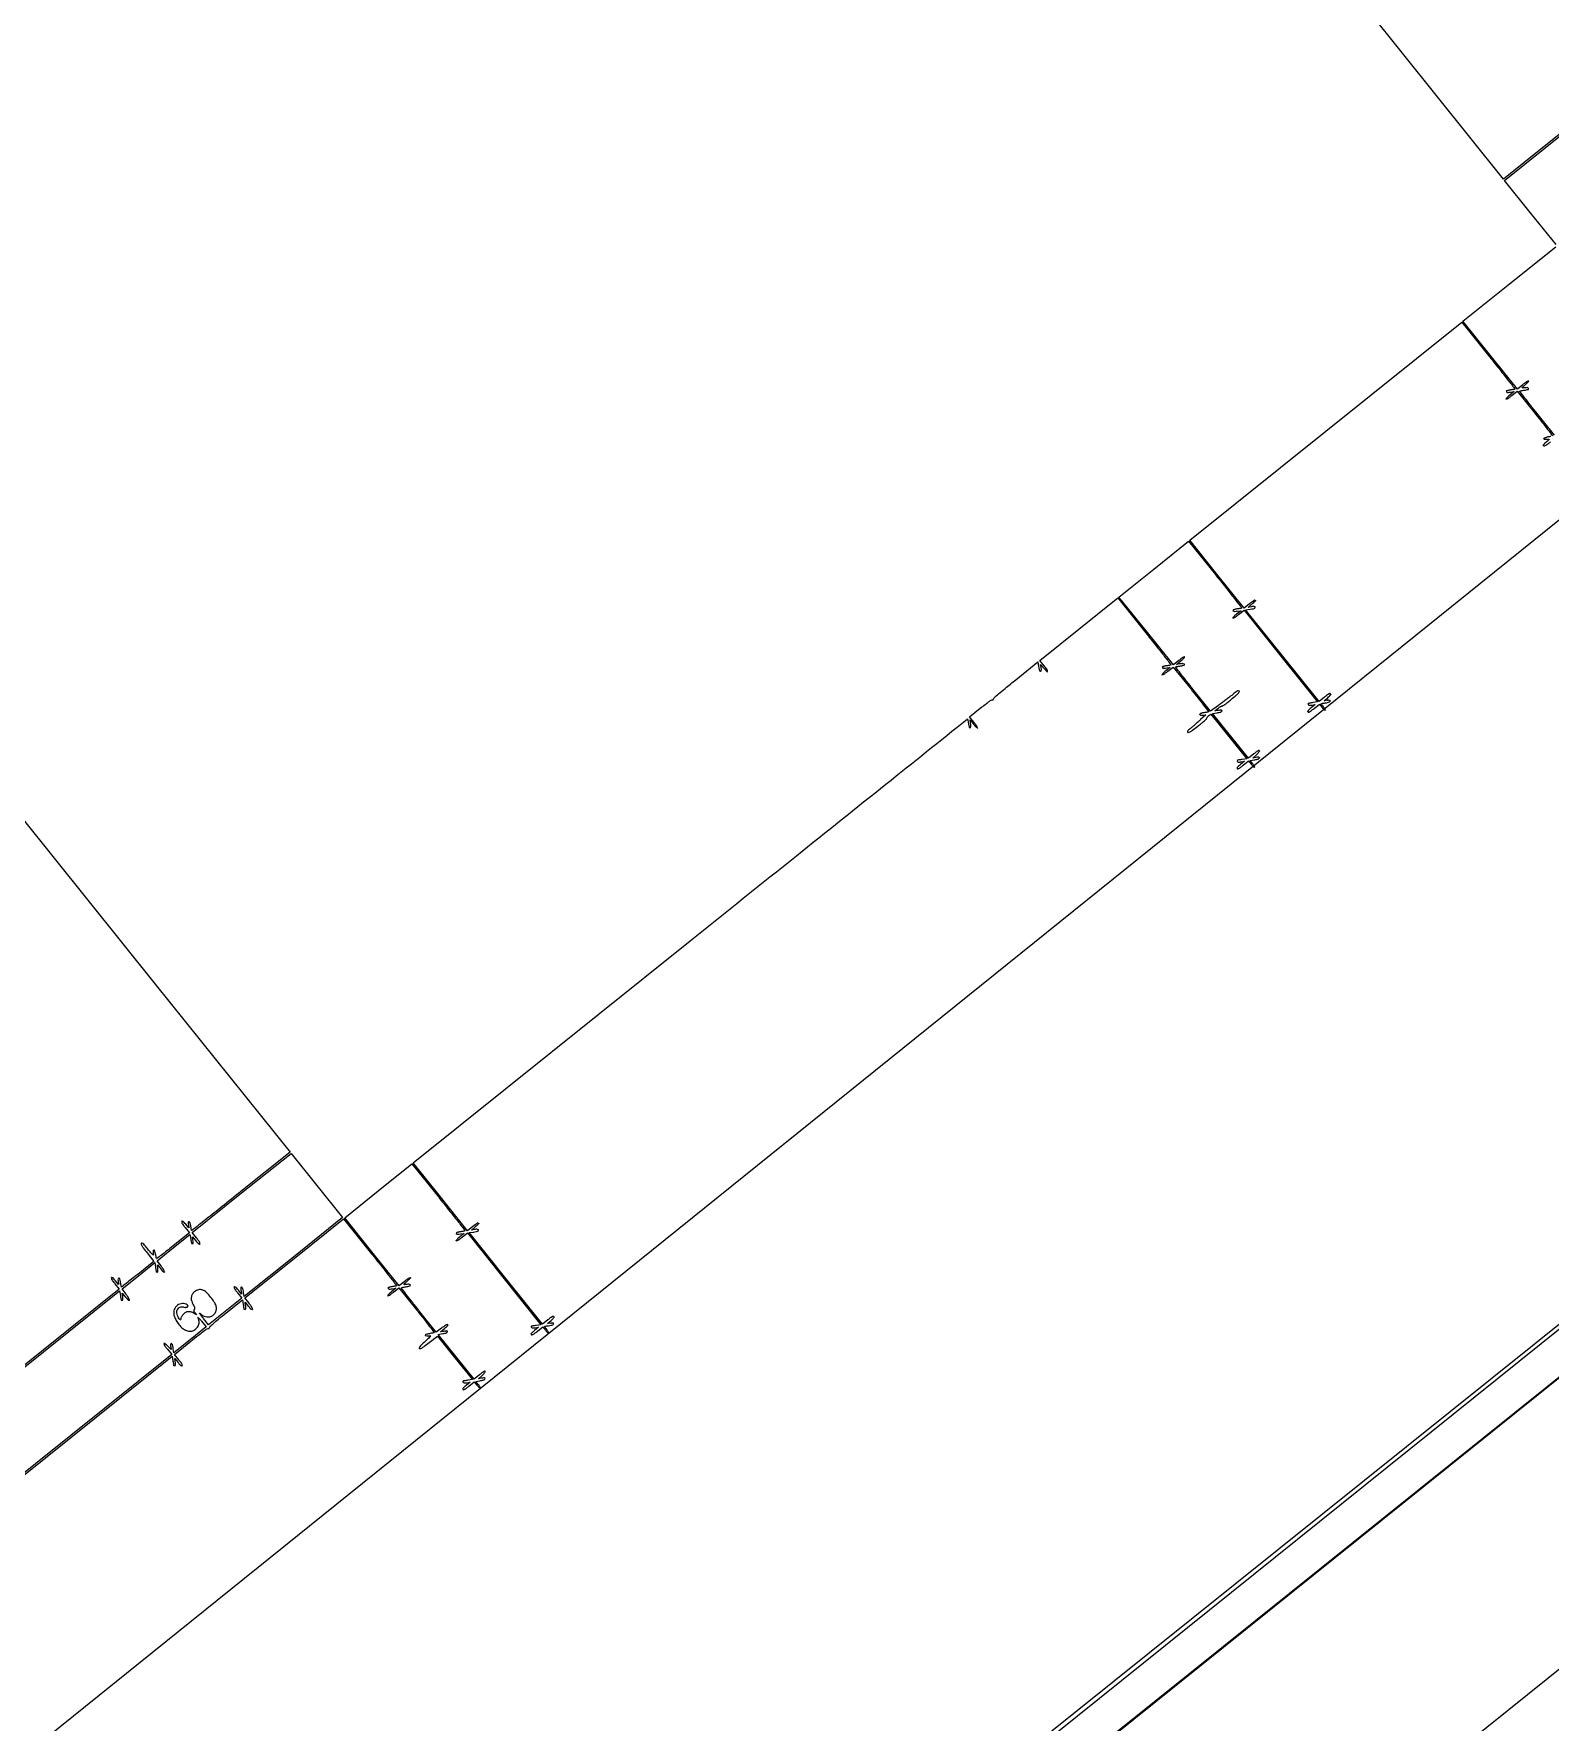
# Model space of a CAD drawing. Header units: metres. Extents: x 7511866 to 7512109, y 4692276 to 4692509.
# Drawn here: x 7511957.73 to 7511967.81, y 4692349.79 to 4692361.01 of the extents above; entities that cross this region are included whole.
import ezdxf

# ---------------------------------------------------------------- set-up
doc = ezdxf.new("R2010")
doc.units = ezdxf.units.M
doc.layers.get('0').update_dxf_attribs({"lineweight": 0})
for name, color, linetype, lineweight in [('A - objekti 1 gjendja faktike_Pen_No__1', 7, 'Continuous', 0), ('ll-cde-shtyllat', 7, 'Continuous', 0), ('Parcela Baze', 7, 'Continuous', 0), ('shytllat', 5, 'Continuous', 0)]:
    doc.layers.add(name, color=color, linetype=linetype, lineweight=lineweight)
doc.layers.add('A - objekti 1 gjendja faktike_Pen_No__8', color=7, linetype='Continuous', lineweight=0, true_color=0xa80f02)

# ---------------------------------------------------------------- blocks, each defined once
blk = doc.blocks.new('A$C51214811')
for points in [[(494.49, 37.88, -0.000004), (503.41, 37.86, -0.425827)], [(443.31, 173.75, -0.000001), (443.33, 190.23, -0.415883)], [(443.29, 214.71), (467.19, 214.71), (491.09, 214.71), (491.09, 207.73, -0.00059), (491.08, 205.05, -0.000985), (491.07, 202.8, -0.000039), (491.06, 200.77, -0.412323), (491.04, 200.75, -0.123338), (491.01, 200.76, -0.004527), (490.91, 200.81, -0.008014), (490.8, 200.88, -0.005516), (490.66, 200.96, 0.025038), (490.43, 201.1, 0.062172), (490.24, 201.16, 0.131175), (490.12, 201.16, 0.326866), (490.07, 201.09, 0.190299), (490.09, 201.05, 0.029092), (490.15, 200.99, 0.029066), (490.24, 200.92, 0.021498), (490.35, 200.86), (490.62, 200.71), (490.09, 200.68, 0.011248), (489.84, 200.67, 0.045136), (489.68, 200.64, 0.089857), (489.59, 200.59, 0.239244), (489.56, 200.54, 0.284034), (489.6, 200.47, 0.076103), (489.72, 200.44, 0.033861), (489.93, 200.42, 0.006149), (490.33, 200.41), (491.09, 200.41), (491.09, 198.08, -0.002549), (491.08, 197.19, -0.004335), (491.07, 196.44, -0.000837), (491.05, 195.79, -0.540983), (491.02, 195.78, -0.005811), (490.98, 195.8, -0.000383), (490.86, 195.86, -0.000554), (490.72, 195.93, -0.000414), (490.56, 196.01, 0.018282), (490.4, 196.08, 0.027125), (490.26, 196.14, 0.025584), (490.14, 196.16, 0.248378), (490.09, 196.15, 0.275435), (490.08, 196.1, 0.127251), (490.12, 196.03, 0.04344), (490.23, 195.94, 0.006451), (490.47, 195.79, -0.495964), (490.47, 195.74, -0.151147), (490.39, 195.7, -0.026428), (490.15, 195.69, -0.003464), (489.62, 195.68, 0.003276), (489.03, 195.67, 0.034539), (488.79, 195.65, 0.125798), (488.68, 195.61, 0.283134), (488.65, 195.53, 0.245611), (488.71, 195.45, 0.070014), (488.87, 195.4, 0.026619), (489.18, 195.37, 0.003075), (489.88, 195.36), (491.09, 195.33), (491.09, 193.05, -0.001382), (491.08, 192.17, -0.002306), (491.08, 191.44, -0.000214), (491.07, 190.78, -0.409649), (491.05, 190.77, -0.118776), (491.03, 190.77, -0.002401), (490.92, 190.83, -0.005535), (490.8, 190.9, -0.003675), (490.65, 190.98, 0.011167), (490.5, 191.06, 0.013731), (490.36, 191.13, 0.012176), (490.24, 191.18, 0.090598), (490.18, 191.19, 0.188548), (490.1, 191.16, 0.340202), (490.09, 191.09, 0.103425), (490.17, 190.99, 0.028074), (490.35, 190.86), (490.62, 190.69), (490.09, 190.68, 0.010038), (489.82, 190.68, 0.04885), (489.67, 190.66, 0.11021), (489.59, 190.62, 0.227201), (489.56, 190.56, 0.273642), (489.6, 190.49, 0.084509), (489.71, 190.45, 0.035355), (489.92, 190.43, 0.005946), (490.33, 190.43), (491.09, 190.43), (491.09, 132.51)], [(491.26, 132.44), (491.26, 190.35), (491.71, 190.09, 0.005105), (492.04, 189.91, 0.05887), (492.18, 189.85, 0.273209), (492.24, 189.87, 0.194915), (492.27, 189.94, 0.175744), (492.25, 190, 0.030637), (492.18, 190.07, 0.030019), (492.07, 190.16, 0.022931), (491.95, 190.24), (491.64, 190.42), (492.22, 190.43, 0.009126), (492.49, 190.43, 0.039013), (492.66, 190.45, 0.08811), (492.74, 190.49, 0.348167), (492.76, 190.54, 0.245891), (492.71, 190.58, 0.029679), (492.55, 190.62, 0.024548), (492.32, 190.65, 0.009086), (491.99, 190.67), (491.26, 190.69), (491.26, 193.01), (491.26, 195.34), (491.71, 195.08, 0.005105), (492.04, 194.9, 0.05887), (492.18, 194.85, 0.273209), (492.24, 194.86, 0.194915), (492.27, 194.93, 0.175744), (492.25, 194.99, 0.030637), (492.18, 195.06, 0.030019), (492.07, 195.15, 0.022931), (491.95, 195.23), (491.64, 195.41), (492.22, 195.42, 0.009126), (492.49, 195.42, 0.039013), (492.66, 195.44, 0.08811), (492.74, 195.48, 0.348167), (492.76, 195.53, 0.245891), (492.71, 195.58, 0.029679), (492.55, 195.61, 0.024548), (492.32, 195.64, 0.009086), (491.99, 195.66), (491.26, 195.68), (491.26, 198.01), (491.26, 200.34), (491.72, 200.08, 0.013632), (491.92, 199.97, 0.036849), (492.07, 199.9, 0.055394), (492.18, 199.88, 0.285851), (492.23, 199.91, 0.078544), (492.26, 199.98, 0.25054), (492.25, 200.03, 0.068732), (492.18, 200.08, 0.002883), (491.93, 200.23), (491.64, 200.41), (492.21, 200.41, 0.008923), (492.5, 200.42, 0.04577), (492.66, 200.44, 0.10575), (492.75, 200.48, 0.236826), (492.78, 200.54, 0.273642), (492.74, 200.6, 0.084509), (492.63, 200.64, 0.035355), (492.42, 200.66, 0.005946), (492.02, 200.67), (491.26, 200.67), (491.26, 207.69), (491.26, 214.71), (495.82, 214.71), (500.39, 214.71), (500.39, 207.72), (500.39, 200.73), (500.02, 200.95, 0.022026), (499.76, 201.09, 0.057906), (499.55, 201.16, 0.122542), (499.43, 201.16, 0.335193), (499.38, 201.09, 0.203358), (499.4, 201.05, 0.025204), (499.47, 200.98, 0.026473), (499.57, 200.91, 0.018981), (499.7, 200.84), (500.01, 200.67), (499.44, 200.67, 0.009031), (499.15, 200.66, 0.045588), (498.99, 200.64, 0.104163), (498.9, 200.6, 0.236978), (498.87, 200.54, 0.273642), (498.91, 200.48, 0.084509), (499.02, 200.44, 0.035355), (499.23, 200.42, 0.005946), (499.63, 200.41), (500.39, 200.41), (500.39, 198.04), (500.39, 195.67), (499.48, 195.68, -0.003863), (499.15, 195.69, -0.008818), (498.89, 195.7, -0.015787), (498.74, 195.72, -0.845943), (498.74, 195.73, 0.000047), (498.82, 195.75, 0.000026), (498.92, 195.77, 0.000026), (499.01, 195.79, 0.000041), (499.1, 195.81, 0.091613), (499.33, 195.9, 0.052603), (499.57, 196.09, 0.05283), (499.76, 196.33, 0.097715), (499.85, 196.55, 0.045977), (499.86, 196.69, 0.033525), (499.85, 196.84, 0.032288), (499.82, 197, 0.033585), (499.77, 197.14, 0.104953), (499.57, 197.44, 0.093792), (499.25, 197.64, 0.067479), (498.8, 197.75, 0.027671), (498.17, 197.79, 0.035433), (497.41, 197.74, 0.10516), (496.92, 197.56, 0.150741), (496.64, 197.24, 0.103888), (496.54, 196.77, 0.087219), (496.61, 196.37, 0.121592), (496.82, 196.07, 0.099552), (497.17, 195.86, 0.044644), (497.7, 195.72, -0.032606), (497.84, 195.69, -0.065328), (497.94, 195.64, -0.085116), (498.01, 195.58, -0.10554), (498.05, 195.5, 0.093259), (498.09, 195.43, 0.113416), (498.15, 195.37, 0.083983), (498.24, 195.34, 0.032314), (498.38, 195.33), (498.66, 195.32), (498.39, 195.24, 0.05458), (498.27, 195.19, 0.028106), (498.13, 195.11, 0.027561), (498, 195, 0.037209), (497.9, 194.9, 0.029405), (497.78, 194.74, 0.074549), (497.72, 194.61, 0.072535), (497.7, 194.46, 0.026727), (497.71, 194.26, 0.031012), (497.74, 194.11, 0.027174), (497.78, 193.95, 0.028137), (497.84, 193.81, 0.069644), (497.9, 193.73, -0.010125), (497.99, 193.62, -0.29066), (498, 193.58, -0.281034), (497.97, 193.56, -0.009632), (497.82, 193.56, -0.06538), (497.55, 193.6, -0.050678), (497.27, 193.7, -0.053033), (497.04, 193.85, -0.117448), (496.91, 194.01, -0.088801), (496.86, 194.23, -0.091593), (496.88, 194.45, -0.097345), (496.98, 194.64, -0.116273), (497.14, 194.76, 0.05591), (497.23, 194.82, 0.077484), (497.29, 194.88, 0.081855), (497.33, 194.97, 0.071083), (497.35, 195.06, 0.033646), (497.34, 195.17, 0.197222), (497.31, 195.22, 0.203472), (497.26, 195.23, 0.035991), (497.16, 195.21, 0.166211), (496.71, 194.89, 0.151956), (496.53, 194.35, 0.141227), (496.68, 193.77, 0.139974), (497.12, 193.36, 0.068762), (497.5, 193.23, 0.030667), (498.02, 193.16, 0.030666), (498.56, 193.15, 0.056497), (499, 193.22, 0.094072), (499.44, 193.44, 0.109169), (499.74, 193.79, 0.113488), (499.85, 194.23, 0.108278), (499.77, 194.68, 0.05925), (499.65, 194.89, 0.074902), (499.5, 195.05, 0.065918), (499.29, 195.17, 0.034802), (499, 195.26, -0.498771), (498.99, 195.28, -0.237394), (499.02, 195.31, -0.022974), (499.22, 195.32, -0.00486), (499.57, 195.33), (500.39, 195.34), (500.39, 193.05), (500.39, 190.75), (500, 190.97, 0.011597), (499.84, 191.06, 0.014102), (499.69, 191.13, 0.012683), (499.56, 191.18, 0.089272), (499.49, 191.19, 0.171861), (499.4, 191.16, 0.352784), (499.39, 191.09, 0.117079), (499.48, 190.99, 0.034501), (499.65, 190.88), (499.93, 190.73), (499.43, 190.68, 0.017263), (499.22, 190.66, 0.029087), (499.06, 190.62, 0.030909), (498.93, 190.58, 0.218326), (498.89, 190.54, 0.394038), (498.91, 190.48, 0.06108), (499.03, 190.45, 0.029434), (499.25, 190.43, 0.006363), (499.62, 190.43), (500.39, 190.43), (500.39, 132.52)], [(500.56, 132.44), (500.56, 190.36), (501.02, 190.1, 0.004639), (501.35, 189.91, 0.060119), (501.49, 189.85, 0.289671), (501.55, 189.87, 0.17782), (501.58, 189.95, 0.174943), (501.56, 190, 0.032609), (501.48, 190.08, 0.031428), (501.38, 190.16, 0.024173), (501.26, 190.24), (500.94, 190.43), (501.51, 190.43, 0.008975), (501.81, 190.43, 0.045684), (501.97, 190.46, 0.104993), (502.05, 190.49, 0.2369), (502.09, 190.56, 0.273642), (502.05, 190.62, 0.084509), (501.94, 190.66, 0.035355), (501.73, 190.68, 0.005946), (501.32, 190.68), (500.56, 190.68), (500.56, 192.99, -0.002271), (500.57, 194.1, -0.008249), (500.59, 194.8, -0.006431), (500.61, 195.29, -0.181348), (500.66, 195.4, 0.049631), (500.71, 195.46, 0.147822), (500.72, 195.51, 0.147822), (500.71, 195.55, 0.049631), (500.66, 195.61, -0.181418), (500.61, 195.72, -0.006399), (500.59, 196.21, -0.008224), (500.57, 196.92, -0.002261), (500.56, 198.03), (500.56, 200.34), (501.03, 200.08, 0.003411), (501.38, 199.88, 0.064225), (501.5, 199.84, 0.337749), (501.56, 199.86, 0.128585), (501.58, 199.95, 0.168972), (501.56, 200, 0.03918), (501.48, 200.08, 0.036138), (501.38, 200.16, 0.0286), (501.26, 200.24), (500.94, 200.41), (501.51, 200.41, 0.009031), (501.81, 200.42, 0.045588), (501.97, 200.44, 0.104163), (502.05, 200.48, 0.236978), (502.09, 200.54, 0.273642), (502.05, 200.6, 0.084509), (501.94, 200.64, 0.035355), (501.73, 200.66, 0.005946), (501.32, 200.67), (500.56, 200.67), (500.56, 207.69), (500.56, 214.71), (505.3, 214.71, -0.001255), (507.12, 214.71, -0.002093), (508.65, 214.69, -0.000177), (510.01, 214.67, -0.412086), (510.04, 214.65, -0.111035), (510.03, 214.61, -0.00754), (509.98, 214.5, -0.010506), (509.91, 214.38, -0.007675), (509.83, 214.24, 0.013093), (509.75, 214.11, 0.015532), (509.68, 213.97, 0.014424), (509.63, 213.86, 0.08935), (509.62, 213.79, 0.300243), (509.66, 213.73, 0.270054), (509.74, 213.73, 0.076762), (509.87, 213.87, 0.029789), (510.01, 214.08), (510.2, 214.41), (510.21, 213.8, 0.012089), (510.21, 213.56, 0.022171), (510.23, 213.36, 0.019132), (510.26, 213.21, 0.352327), (510.29, 213.19, 0.365646), (510.33, 213.22, 0.014491), (510.35, 213.4, 0.018502), (510.37, 213.64, 0.009164), (510.38, 213.95), (510.38, 214.71), (513.56, 214.71, -0.001871), (514.77, 214.71, -0.003165), (515.79, 214.69, -0.000447), (516.69, 214.67, -0.543881), (516.7, 214.65, -0.005811), (516.68, 214.6, -0.000383), (516.62, 214.48, -0.000554), (516.55, 214.34, -0.000414), (516.47, 214.18, 0.018461), (516.29, 213.8, 0.411814), (516.33, 213.69, 0.354344), (516.45, 213.73, 0.017708), (516.69, 214.09, -0.511902), (516.74, 214.09, -0.130962), (516.78, 214.01, -0.026458), (516.81, 213.76, -0.003829), (516.84, 213.25, 0.003918), (516.88, 212.68, 0.03168), (516.92, 212.43, 0.092882), (516.97, 212.31, 0.305214), (517.05, 212.27, 0.26022), (517.12, 212.34, 0.057918), (517.17, 212.51, 0.02474), (517.19, 212.83, 0.003278), (517.21, 213.51), (517.23, 214.71), (520.32, 214.71), (523.42, 214.71), (523.16, 214.26, 0.004616), (522.96, 213.91, 0.066284), (522.91, 213.78, 0.315049), (522.94, 213.72, 0.147671), (523.02, 213.69, 0.168972), (523.08, 213.72, 0.03918), (523.16, 213.79, 0.036138), (523.24, 213.89, 0.0286), (523.31, 214.01), (523.48, 214.33), (523.49, 213.76, 0.009031), (523.49, 213.47, 0.045588), (523.51, 213.3, 0.104163), (523.55, 213.22, 0.236978), (523.62, 213.19, 0.273642), (523.68, 213.22, 0.084509), (523.72, 213.34, 0.035355), (523.74, 213.54, 0.005946), (523.74, 213.95), (523.74, 214.71), (524.21, 214.71, 0.017105), (524.39, 214.72, 0.027868), (524.54, 214.73, 0.026982), (524.65, 214.76, 0.332234), (524.67, 214.79, 0.324248), (524.65, 214.83, 0.030617), (524.55, 214.85, 0.03004), (524.41, 214.87, 0.018511), (524.24, 214.88), (523.81, 214.88), (524.03, 215.27, 0.011597), (524.12, 215.43, 0.014102), (524.19, 215.58, 0.012683), (524.24, 215.71, 0.089272), (524.25, 215.78, 0.18104), (524.22, 215.87, 0.365083), (524.15, 215.88, 0.111398), (524.04, 215.78, 0.034758), (523.93, 215.58), (523.78, 215.27), (523.74, 215.81, 0.01551), (523.72, 216.03, 0.028269), (523.68, 216.21, 0.030562), (523.64, 216.34, 0.222764), (523.59, 216.38, 0.394072), (523.54, 216.36, 0.061095), (523.51, 216.24, 0.029435), (523.49, 216.02, 0.006363), (523.49, 215.65), (523.49, 214.88), (520.32, 214.88), (517.14, 214.88), (517.4, 215.34, 0.013355), (517.51, 215.54, 0.038063), (517.57, 215.7, 0.059741), (517.59, 215.8, 0.278577), (517.57, 215.85, 0.031), (517.53, 215.87, 0.046666), (517.49, 215.89, 0.057974), (517.46, 215.89, 0.246146), (517.45, 215.88, 0.013628), (517.44, 215.86, 0.000456), (517.38, 215.77, 0.000865), (517.32, 215.67, 0.000603), (517.25, 215.56), (517.06, 215.26), (517.06, 215.84, 0.009062), (517.05, 216.11, 0.039053), (517.04, 216.28, 0.088868), (517, 216.36, 0.348476), (516.95, 216.38, 0.245891), (516.9, 216.33, 0.029679), (516.87, 216.17, 0.024548), (516.84, 215.94, 0.009086), (516.82, 215.61), (516.8, 214.88), (513.67, 214.88, -0.001528), (512.47, 214.88, -0.002548), (511.46, 214.89, -0.000262), (510.57, 214.91, -0.409141), (510.55, 214.93, -0.112389), (510.55, 214.96, -0.003975), (510.61, 215.09, -0.007185), (510.69, 215.23, -0.004948), (510.78, 215.39, 0.023312), (510.98, 215.79, 0.512959), (510.92, 215.89, 0.260592), (510.76, 215.82, 0.019352), (510.49, 215.42, -0.16362), (510.44, 215.38, -0.444968), (510.4, 215.4, -0.055603), (510.39, 215.52, -0.004947), (510.38, 215.83, 0.013429), (510.37, 216.05, 0.023296), (510.35, 216.24, 0.020304), (510.33, 216.38, 0.34644), (510.29, 216.4, 0.365646), (510.26, 216.37, 0.014491), (510.23, 216.19, 0.018502), (510.21, 215.95, 0.009164), (510.21, 215.64), (510.21, 214.88), (505.38, 214.88), (500.56, 214.88), (500.56, 219.66), (500.56, 224.44), (505.3, 224.44, -0.001255), (507.12, 224.43, -0.002095), (508.65, 224.42, -0.000177), (510.01, 224.4, -0.422286), (510.03, 224.38, -0.10382), (510.02, 224.34, -0.007062), (509.97, 224.23, -0.009869), (509.9, 224.11, -0.007234), (509.82, 223.97, 0.012708), (509.74, 223.84, 0.015414), (509.68, 223.7, 0.01405), (509.63, 223.59, 0.095102), (509.61, 223.53, 0.218217), (509.65, 223.45, 0.339983), (509.72, 223.45, 0.086405), (509.84, 223.56, 0.02268), (509.99, 223.78), (510.21, 224.14), (510.21, 223.53, 0.012065), (510.21, 223.29, 0.0222), (510.23, 223.09, 0.01921), (510.26, 222.94, 0.352506), (510.29, 222.92, 0.365646), (510.33, 222.95, 0.014491), (510.35, 223.13, 0.018502), (510.37, 223.37, 0.009164), (510.38, 223.68), (510.38, 224.44), (516.9, 224.44), (523.42, 224.44), (523.16, 223.98, 0.004639), (522.97, 223.65, 0.060119), (522.91, 223.51, 0.289671), (522.93, 223.45, 0.17782), (523.01, 223.42, 0.174943), (523.06, 223.44, 0.032609), (523.14, 223.52, 0.031428), (523.22, 223.62, 0.024173), (523.3, 223.74), (523.48, 224.06), (523.49, 223.49, 0.008975), (523.49, 223.19, 0.045684), (523.51, 223.03, 0.104993), (523.55, 222.95, 0.2369), (523.62, 222.92, 0.273642), (523.68, 222.95, 0.084509), (523.72, 223.06, 0.035355), (523.74, 223.27, 0.005946), (523.74, 223.68), (523.74, 224.44), (524.21, 224.44, 0.017105), (524.39, 224.44, 0.027868), (524.54, 224.46, 0.026982), (524.65, 224.49, 0.332234), (524.67, 224.52, 0.322437), (524.65, 224.56, 0.031449), (524.55, 224.58, 0.03053), (524.41, 224.6, 0.01883), (524.25, 224.61, -0.009755), (524.09, 224.61, -0.016147), (523.95, 224.62, -0.010011), (523.84, 224.63, -0.37274), (523.83, 224.65, -0.123338), (523.83, 224.68, -0.004527), (523.89, 224.78, -0.008014), (523.96, 224.9, -0.005516), (524.04, 225.03, 0.025038), (524.17, 225.27, 0.062172), (524.24, 225.46, 0.131175), (524.23, 225.58, 0.326866), (524.17, 225.62, 0.190299), (524.13, 225.61, 0.029092), (524.07, 225.54, 0.029066), (524, 225.45, 0.021498), (523.94, 225.35), (523.78, 225.07), (523.76, 225.6, 0.011248), (523.74, 225.86, 0.045136), (523.71, 226.01, 0.089857), (523.67, 226.1, 0.239244), (523.61, 226.13, 0.284034), (523.55, 226.09, 0.076103), (523.51, 225.98, 0.033861), (523.49, 225.77, 0.006149), (523.49, 225.37), (523.49, 224.61), (516.98, 224.61), (510.46, 224.61), (510.72, 225.03, 0.009298), (510.89, 225.34, 0.065443), (510.95, 225.51, 0.236264), (510.93, 225.59, 0.222811), (510.86, 225.62, 0.180386), (510.8, 225.6, 0.035725), (510.73, 225.53, 0.033672), (510.65, 225.43, 0.025766), (510.58, 225.31), (510.42, 224.99), (510.39, 225.56, 0.011581), (510.36, 226.09, 0.639683), (510.29, 226.12, 0.186785), (510.22, 225.96, 0.009128), (510.21, 225.37), (510.21, 224.61), (505.38, 224.61), (500.56, 224.61), (500.56, 263.99, -0.000151), (500.57, 279.09, -0.000252), (500.58, 291.8, -0.000003), (500.6, 303.34, -0.41574), (500.63, 303.37, -0.111035), (500.67, 303.36, -0.00754), (500.77, 303.31, -0.010506), (500.89, 303.24, -0.007675), (501.03, 303.16, 0.013093), (501.17, 303.08, 0.015532), (501.3, 303.01, 0.014424), (501.42, 302.96, 0.08935), (501.48, 302.95, 0.300243), (501.55, 302.99, 0.270054), (501.54, 303.08, 0.076762), (501.41, 303.21, 0.029789), (501.19, 303.35), (500.86, 303.54), (501.47, 303.54, 0.012089), (501.71, 303.54, 0.022171), (501.91, 303.56, 0.019132), (502.06, 303.59, 0.352327), (502.09, 303.62, 0.365646), (502.06, 303.66, 0.014491), (501.87, 303.69, 0.018502), (501.63, 303.7, 0.009164), (501.32, 303.71), (500.56, 303.71), (500.56, 305.21, -0.003861), (500.57, 305.92, -0.011908), (500.59, 306.39, -0.011288), (500.61, 306.72, -0.17093), (500.66, 306.82, 0.049631), (500.71, 306.88, 0.147822), (500.72, 306.92, 0.147822), (500.71, 306.97, 0.049631), (500.66, 307.03, -0.186688), (500.61, 307.15, -0.003991), (500.58, 307.8, -0.00622), (500.57, 308.75, -0.001575), (500.56, 310.28), (500.56, 313.43), (500.99, 313.18, 0.009298), (501.3, 313.01, 0.065443), (501.46, 312.95, 0.236264), (501.54, 312.96, 0.222811), (501.58, 313.04, 0.180386), (501.56, 313.1, 0.035725), (501.48, 313.17, 0.033672), (501.38, 313.25, 0.025766), (501.26, 313.32), (500.94, 313.48), (501.51, 313.51, 0.011581), (502.04, 313.54, 0.639683), (502.07, 313.61, 0.186785), (501.91, 313.68, 0.009128), (501.32, 313.69), (500.56, 313.69), (500.56, 319.23), (500.56, 324.77), (505.3, 324.77, -0.001255), (507.12, 324.77, -0.002093), (508.65, 324.76, -0.000177), (510.01, 324.74, -0.412086), (510.04, 324.71, -0.111035), (510.03, 324.67, -0.00754), (509.98, 324.57, -0.010506), (509.91, 324.44, -0.007675), (509.83, 324.31, 0.013093), (509.75, 324.17, 0.015532), (509.68, 324.04, 0.014424), (509.63, 323.92, 0.08935), (509.62, 323.86, 0.300243), (509.66, 323.79, 0.270054), (509.74, 323.8, 0.076762), (509.87, 323.93, 0.029789), (510.01, 324.15), (510.2, 324.48), (510.21, 323.87, 0.012089), (510.21, 323.62, 0.022171), (510.23, 323.43, 0.019132), (510.26, 323.28, 0.352327), (510.29, 323.25, 0.365646), (510.33, 323.28, 0.014491), (510.35, 323.46, 0.018502), (510.37, 323.71, 0.009164), (510.38, 324.01), (510.38, 324.77), (513.55, 324.77, -0.000994), (514.76, 324.77, -0.001658), (515.79, 324.76, -0.000111), (516.71, 324.75, -0.410979), (516.72, 324.74, -0.118776), (516.72, 324.72, -0.002401), (516.66, 324.61, -0.005535), (516.59, 324.48, -0.003675), (516.51, 324.34, 0.011167), (516.43, 324.19, 0.013731), (516.36, 324.05, 0.012176), (516.31, 323.93, 0.090598), (516.3, 323.87, 0.183384), (516.33, 323.78, 0.339255), (516.39, 323.77, 0.108326), (516.49, 323.85, 0.030362), (516.61, 324.02), (516.78, 324.28), (516.83, 323.5, -0.004673), (516.86, 323.15, -0.003213), (516.87, 322.76, -0.003239), (516.89, 322.39, -0.00659), (516.89, 322.09, 0.006012), (516.89, 321.73, 0.05459), (516.92, 321.57, 0.182673), (516.96, 321.51, 0.20154), (517.04, 321.49, 0.250335), (517.12, 321.56, 0.067043), (517.17, 321.72, 0.025518), (517.19, 322.05, 0.002888), (517.21, 322.78, 0.005309), (517.21, 323.31, 0.011104), (517.2, 323.73, 0.007688), (517.18, 324.05, 0.178774), (517.15, 324.13, -0.106981), (517.11, 324.18, -0.031495), (517.08, 324.27, -0.030052), (517.07, 324.38, -0.028254), (517.06, 324.5), (517.06, 324.77), (520.24, 324.77), (523.42, 324.77), (523.16, 324.32, 0.004616), (522.96, 323.98, 0.066284), (522.91, 323.85, 0.315049), (522.94, 323.78, 0.147671), (523.02, 323.76, 0.168972), (523.08, 323.78, 0.03918), (523.16, 323.85, 0.036138), (523.24, 323.96, 0.0286), (523.31, 324.08), (523.48, 324.39), (523.49, 323.82, 0.009031), (523.49, 323.53, 0.045588), (523.51, 323.37, 0.104163), (523.55, 323.28, 0.236978), (523.62, 323.25, 0.273642), (523.68, 323.29, 0.084509), (523.72, 323.4, 0.035355), (523.74, 323.61, 0.005946), (523.74, 324.01), (523.74, 324.77), (524.21, 324.77, 0.017105), (524.39, 324.78, 0.027868), (524.54, 324.8, 0.026982), (524.65, 324.83, 0.332234), (524.67, 324.86, 0.324248), (524.65, 324.89, 0.030617), (524.55, 324.92, 0.03004), (524.41, 324.94, 0.018511), (524.24, 324.94), (523.81, 324.94), (524.03, 325.34, 0.011597), (524.12, 325.49, 0.014102), (524.19, 325.65, 0.012683), (524.24, 325.78, 0.089272), (524.25, 325.84, 0.18104), (524.22, 325.93, 0.365083), (524.15, 325.94, 0.111398), (524.04, 325.84, 0.034758), (523.93, 325.65), (523.78, 325.34), (523.74, 325.88, 0.01551), (523.72, 326.1, 0.028269), (523.68, 326.27, 0.030562), (523.64, 326.4, 0.222764), (523.59, 326.45, 0.394072), (523.54, 326.42, 0.061095), (523.51, 326.31, 0.029435), (523.49, 326.09, 0.006363), (523.49, 325.71), (523.49, 324.94), (520.32, 324.94), (517.14, 324.94), (517.4, 325.4, 0.013355), (517.51, 325.61, 0.038063), (517.57, 325.76, 0.059741), (517.59, 325.87, 0.278577), (517.57, 325.92, 0.031), (517.53, 325.94, 0.046666), (517.49, 325.95, 0.057974), (517.46, 325.95, 0.246146), (517.45, 325.95, 0.013628), (517.44, 325.92, 0.000456), (517.38, 325.84, 0.000865), (517.32, 325.74, 0.000603), (517.25, 325.62), (517.06, 325.32), (517.06, 325.75, -0.018821), (517.07, 325.92, -0.02325), (517.09, 326.08, -0.022534), (517.11, 326.21, -0.133372), (517.15, 326.27, 0.177988), (517.18, 326.35, 0.008071), (517.2, 326.66, 0.011438), (517.21, 327.06, 0.00553), (517.21, 327.57, 0.003025), (517.19, 328.28, 0.026328), (517.17, 328.59, 0.069229), (517.12, 328.75, 0.246842), (517.04, 328.82, 0.258911), (516.96, 328.79, 0.144274), (516.91, 328.7, 0.039527), (516.89, 328.49, 0.003859), (516.89, 327.97, -0.004677), (516.89, 327.56, -0.002313), (516.87, 327.04, -0.002295), (516.86, 326.5, -0.003357), (516.83, 326.02), (516.78, 324.94), (513.66, 324.94, -0.001907), (512.47, 324.95, -0.003181), (511.46, 324.96, -0.000408), (510.57, 324.98, -0.409782), (510.55, 325.01, -0.111035), (510.55, 325.05, -0.00754), (510.61, 325.15, -0.010506), (510.67, 325.27, -0.007675), (510.75, 325.41, 0.013093), (510.83, 325.55, 0.015532), (510.9, 325.68, 0.014424), (510.95, 325.8, 0.08935), (510.97, 325.86, 0.300243), (510.92, 325.93, 0.270054), (510.84, 325.92, 0.076762), (510.71, 325.79, 0.029789), (510.57, 325.57), (510.38, 325.24), (510.38, 325.85, 0.012089), (510.37, 326.1, 0.022171), (510.35, 326.29, 0.019132), (510.33, 326.44, 0.352327), (510.29, 326.47, 0.365646), (510.26, 326.44, 0.014491), (510.23, 326.25, 0.018502), (510.21, 326.01, 0.009164), (510.21, 325.71), (510.21, 324.94), (505.38, 324.94), (500.56, 324.94), (500.56, 329.89), (500.56, 334.84), (505.3, 334.84, -0.001255), (507.12, 334.84, -0.002095), (508.65, 334.82, -0.000177), (510.01, 334.8, -0.422286), (510.03, 334.78, -0.10382), (510.02, 334.74, -0.007062), (509.97, 334.63, -0.009869), (509.9, 334.51, -0.007234), (509.82, 334.38, 0.012708), (509.74, 334.24, 0.015414), (509.68, 334.11, 0.01405), (509.63, 333.99, 0.095102), (509.61, 333.93, 0.218217), (509.65, 333.85, 0.339983), (509.72, 333.85, 0.086405), (509.84, 333.96, 0.02268), (509.99, 334.19), (510.21, 334.55), (510.21, 333.93, 0.012065), (510.21, 333.69, 0.0222), (510.23, 333.49, 0.01921), (510.26, 333.35, 0.352506), (510.29, 333.32, 0.365646), (510.33, 333.35, 0.014491), (510.35, 333.53, 0.018502), (510.37, 333.77, 0.009164), (510.38, 334.08), (510.38, 334.84), (516.9, 334.84), (523.42, 334.84), (523.16, 334.39, 0.004639), (522.97, 334.05, 0.060119), (522.91, 333.92, 0.289671), (522.93, 333.85, 0.17782), (523.01, 333.83, 0.174943), (523.06, 333.85, 0.032609), (523.14, 333.92, 0.031428), (523.22, 334.02, 0.024173), (523.3, 334.14), (523.48, 334.46), (523.49, 333.89, 0.008975), (523.49, 333.6, 0.045684), (523.51, 333.44, 0.104993), (523.55, 333.35, 0.2369), (523.62, 333.32, 0.273642), (523.68, 333.36, 0.084509), (523.72, 333.47, 0.035355), (523.74, 333.68, 0.005946), (523.74, 334.08), (523.74, 334.84), (524.21, 334.84, 0.017105), (524.39, 334.85, 0.027868), (524.54, 334.87, 0.026982), (524.65, 334.89, 0.332234), (524.67, 334.93, 0.322437), (524.65, 334.96, 0.031449), (524.55, 334.99, 0.03053), (524.41, 335, 0.01883), (524.25, 335.01, -0.009755), (524.09, 335.01, -0.016147), (523.95, 335.02, -0.010011), (523.84, 335.04, -0.37274), (523.83, 335.06, -0.123338), (523.83, 335.08, -0.004527), (523.89, 335.18, -0.008014), (523.96, 335.3, -0.005516), (524.04, 335.43, 0.025038), (524.17, 335.67, 0.062172), (524.24, 335.86, 0.131175), (524.23, 335.98, 0.326866), (524.17, 336.03, 0.190299), (524.13, 336.01, 0.029092), (524.07, 335.95, 0.029066), (524, 335.86, 0.021498), (523.94, 335.75), (523.78, 335.48), (523.76, 336.01, 0.011248), (523.74, 336.26, 0.045136), (523.71, 336.42, 0.089857), (523.67, 336.5, 0.239244), (523.61, 336.53, 0.284034), (523.55, 336.5, 0.076103), (523.51, 336.38, 0.033861), (523.49, 336.17, 0.006149), (523.49, 335.77), (523.49, 335.01), (516.98, 335.01), (510.46, 335.01), (510.72, 335.44, 0.009298), (510.89, 335.75, 0.065443), (510.95, 335.91, 0.236264), (510.93, 335.99, 0.222811), (510.86, 336.03, 0.180386), (510.8, 336.01, 0.035725), (510.73, 335.93, 0.033672), (510.65, 335.83, 0.025766), (510.58, 335.71), (510.42, 335.39), (510.39, 335.96, 0.011581), (510.36, 336.49, 0.639683), (510.29, 336.52, 0.186785), (510.22, 336.36, 0.009128), (510.21, 335.77), (510.21, 335.01), (505.38, 335.01), (500.56, 335.01), (500.56, 354.34), (500.56, 373.67), (505.3, 373.67, -0.001255), (507.12, 373.67, -0.002093), (508.65, 373.65, -0.000177), (510.01, 373.64, -0.412086), (510.04, 373.61, -0.111035), (510.03, 373.57, -0.00754), (509.98, 373.47, -0.010506), (509.91, 373.34, -0.007675), (509.83, 373.21, 0.013093), (509.75, 373.07, 0.015532), (509.68, 372.94, 0.014424), (509.63, 372.82, 0.08935), (509.62, 372.76, 0.300243), (509.66, 372.69, 0.270054), (509.74, 372.7, 0.076762), (509.87, 372.83, 0.029789), (510.01, 373.05), (510.2, 373.38), (510.21, 372.76, 0.012089), (510.21, 372.52, 0.022171), (510.23, 372.33, 0.019132), (510.26, 372.18, 0.352327), (510.29, 372.15, 0.365646), (510.33, 372.18, 0.014491), (510.35, 372.36, 0.018502), (510.37, 372.6, 0.009164), (510.38, 372.91), (510.38, 373.67), (513.56, 373.67, -0.001871), (514.77, 373.67, -0.003165), (515.79, 373.65, -0.000447), (516.69, 373.64, -0.543881)], [(516.62, 373.45, -0.000554), (516.55, 373.3, -0.000414), (516.47, 373.15, 0.018282), (516.4, 372.99, 0.027125), (516.35, 372.84, 0.025584), (516.32, 372.73, 0.248378), (516.33, 372.68, 0.275435), (516.38, 372.67, 0.127251), (516.45, 372.71, 0.04344), (516.54, 372.82, 0.006451), (516.69, 373.05, -0.140256), (516.74, 373.1, -0.462508), (516.78, 373.08, -0.061481), (516.79, 372.97, -0.005245), (516.8, 372.68, 0.010172), (516.81, 372.41, 0.04862), (516.83, 372.26, 0.108379), (516.87, 372.18, 0.22744), (516.93, 372.15, 0.220808), (516.99, 372.18, 0.114041), (517.03, 372.26, 0.0511), (517.05, 372.4, 0.010773), (517.06, 372.65, -0.015685), (517.07, 372.85, -0.022144), (517.08, 373.02, -0.019282)], [(516.78, 373.84), (513.66, 373.84, -0.001532), (512.47, 373.85, -0.002556), (511.46, 373.86, -0.000263), (510.57, 373.87, -0.409125), (510.55, 373.89, -0.112389), (510.55, 373.93, -0.003975), (510.61, 374.05, -0.007185), (510.69, 374.19, -0.004948), (510.78, 374.35, 0.023312), (510.98, 374.75, 0.512959), (510.92, 374.85, 0.260592), (510.76, 374.78, 0.019352), (510.49, 374.38, -0.16362), (510.44, 374.34, -0.444968), (510.4, 374.36, -0.055603), (510.39, 374.48, -0.004947), (510.38, 374.79, 0.013429), (510.37, 375.02, 0.023296), (510.35, 375.2, 0.020304), (510.33, 375.34, 0.34644), (510.29, 375.37, 0.365646), (510.26, 375.34, 0.014491), (510.23, 375.15, 0.018502), (510.21, 374.91, 0.009164), (510.21, 374.6), (510.21, 373.84), (505.38, 373.84), (500.56, 373.84), (500.56, 380.44), (500.56, 387.04)], [(490.52, 412.84), (503.71, 412.84), (516.89, 412.84), (516.89, 411.82, 0.00316), (516.89, 411.21, 0.033853), (516.91, 410.97, 0.124338), (516.96, 410.86, 0.286837), (517.04, 410.83, 0.225405), (517.12, 410.89, 0.082163), (517.16, 411.02, 0.031659), (517.19, 411.28, 0.004033), (517.21, 411.85), (517.23, 412.84), (555.64, 412.84), (594.05, 412.84), (594.05, 254.3), (594.05, 95.76)], [(598.61, 95.76), (598.59, 256.64), (598.57, 417.51), (557.91, 417.5), (517.24, 417.49), (517.21, 417.81, 0.026954), (517.19, 417.96, 0.068539), (517.16, 418.06, 0.101462), (517.11, 418.12, 0.129485), (517.04, 418.16, 0.121912), (516.96, 418.15, 0.211929), (516.92, 418.11, 0.094469), (516.9, 418.02, 0.015182), (516.89, 417.84), (516.89, 417.5), (463.72, 417.5)], [(98.06, 90.5, -0.000001), (113.4, 90.48, -0.426088)], [(102.62, 138.06, -0.000001), (113.4, 138.04, -0.0589)], [(156.67, 185.38, -0.000002), (156.68, 191.94, -0.41377)], [(312.55, 88.27, 0.000001), (312.54, 92.14, 0.000001), (312.53, 96.71)]]:
    blk.add_lwpolyline(points, format="xyb")
for points in [[(500.39, 387.21), (495.82, 387.21), (491.26, 387.21), (491.26, 392.97), (491.26, 398.73)], [(491.09, 398.8), (491.09, 393), (491.09, 387.21), (467.19, 387.21)]]:
    blk.add_lwpolyline(points)

msp = doc.modelspace()

# ---------------------------------------------------------------- linework, layer by layer
at = {"layer": 'A - objekti 1 gjendja faktike_Pen_No__1', "color": 7, "linetype": 'Continuous', "lineweight": 13}
msp.add_line((7511970.156, 4692359.629), (7511934.877, 4692331.212), dxfattribs=at)
at = {"layer": 'A - objekti 1 gjendja faktike_Pen_No__8', "color": 14, "linetype": 'Continuous', "lineweight": 0, "true_color": 0xa80f02}
msp.add_lwpolyline([(7511940.875, 4692330.404), (7511972.942, 4692356.159), (7511951.05, 4692383.416), (7511950.855, 4692383.26), (7511972.591, 4692356.198), (7511940.719, 4692330.599)], close=True, dxfattribs=at)
at = {"layer": 'Parcela Baze', "flags": 128}
msp.add_lwpolyline([(7511868.089, 4692380.675), (7511937.066, 4692414.438), (7511937.581, 4692414.509), (7511938.619, 4692414.346), (7511942.993, 4692405.116), (7511951.692, 4692387.847), (7511952.79, 4692386.36), (7511954.994, 4692383.377), (7511958.422, 4692378.737), (7511962.664, 4692376.104), (7511969.659, 4692368.194), (7511977.522, 4692360.323), (7511977.965, 4692359.554), (7511977.935, 4692358.579), (7511977.366, 4692357.776), (7511935.682, 4692324.288), (7511925.491, 4692332.643), (7511912.211, 4692343.575)], dxfattribs=at)
at = {"layer": 'shytllat', "color": 8, "linetype": 'Continuous', "lineweight": 0}
msp.add_lwpolyline([(7511940.875, 4692330.404), (7511972.942, 4692356.159), (7511951.05, 4692383.416), (7511950.855, 4692383.26), (7511972.591, 4692356.198), (7511940.719, 4692330.599), (7511940.875, 4692330.404)], dxfattribs=at)

# ---------------------------------------------------------------- block references
at = {"layer": 'll-cde-shtyllat', "xscale": 0.05993101123899882, "yscale": 0.05993101123899882, "zscale": 0.05993101123899882, "rotation": 308.7325131062978}
msp.add_blockref('A$C51214811', (7511930.978, 4692368.487), dxfattribs=at)

doc.saveas('drawing.dxf')
